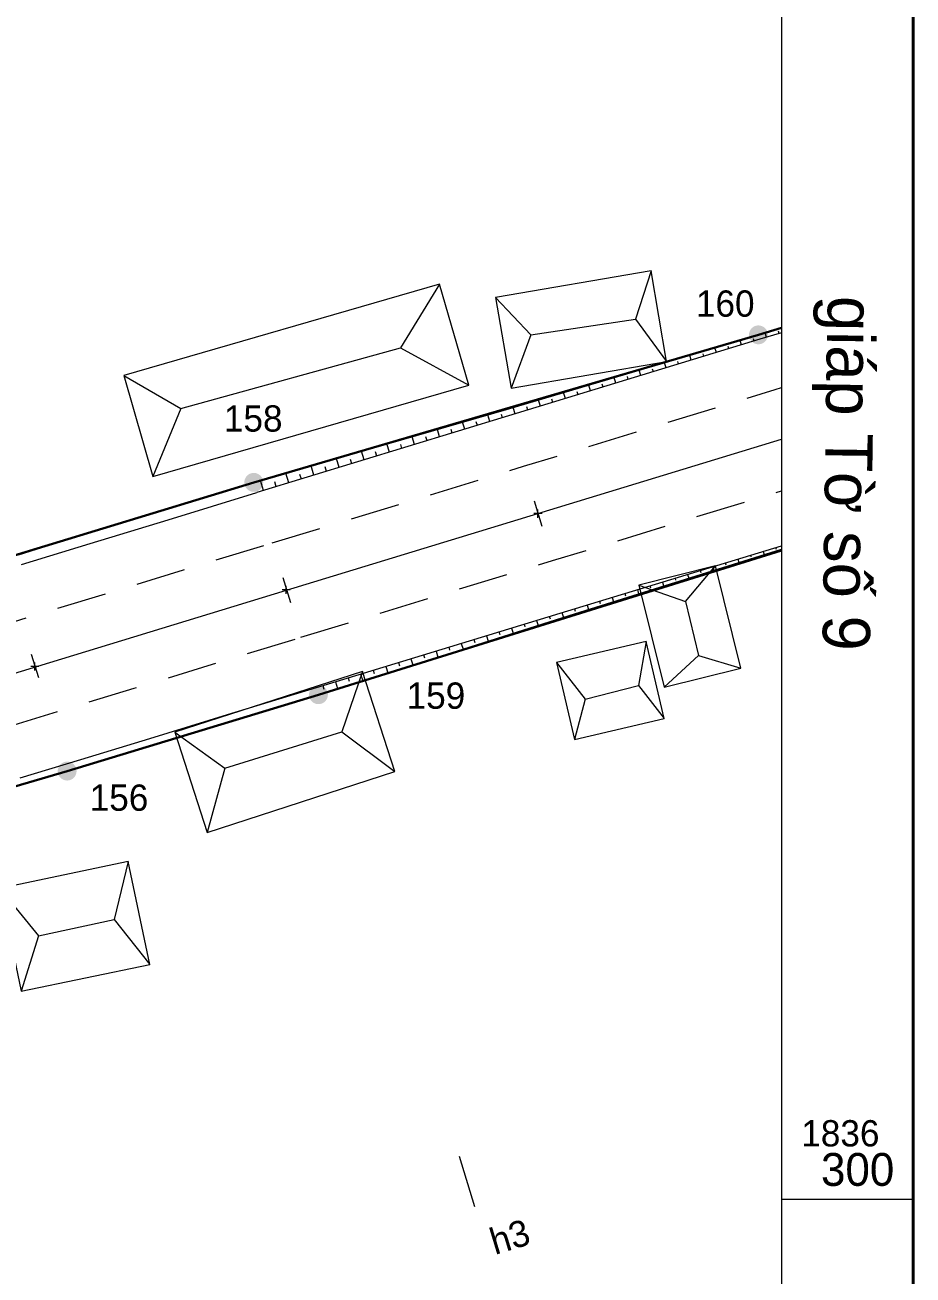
# Model space of a CAD drawing. Header units: metres. Extents: x 535413 to 535809, y 1836230 to 1836506.
# Drawn here: x 535741.7 to 535809.2, y 1836294.2 to 1836389.3 of the extents above; entities that cross this region are included whole.
import ezdxf
from ezdxf.enums import TextEntityAlignment as Align

# ---------------------------------------------------------------- set-up
doc = ezdxf.new("R2010")
doc.units = ezdxf.units.M
doc.header["$MEASUREMENT"] = 0
doc.linetypes.add('DGN Style 2', pattern=[6.2979, 3.77874, -2.51916])
doc.layers.get('0').update_dxf_attribs({"color": 1})
for name, color, linetype, lineweight in [('Level 2', 1, 'Continuous', 0), ('Level 3', 1, 'Continuous', 0), ('Level 4', 1, 'Continuous', 0), ('Level 44', 1, 'Continuous', 0), ('Level 5', 1, 'Continuous', 0), ('Level 62', 1, 'Continuous', 0), ('Level 63', 1, 'Continuous', 0), ('Level 8', 1, 'Continuous', 0), ('Level 9', 1, 'Continuous', 0)]:
    doc.layers.add(name, color=color, linetype=linetype, lineweight=lineweight)
doc.styles.add('Style-CHAR_FAST_FONT', font='CHAR_FAST_FONT.shx')

# ---------------------------------------------------------------- blocks, each defined once
blk = doc.blocks.new('DDCT_1')
at = {"color": 0, "linetype": 'Continuous', "lineweight": 0}
for p, q in [((6.2, 0), (-6.2, 0)), ((0, -6.2), (0, 6.2))]:
    blk.add_line(p, q, dxfattribs=at)
blk = doc.blocks.new('*U40')
at = {"layer": 'Level 44', "color": 7, "linetype": 'Continuous', "lineweight": 0}
blk.add_line((-4.704, -0.541), (4.53, 0.861), dxfattribs=at)
at = {"layer": 'Level 44', "color": 7, "linetype": 'Continuous', "lineweight": 0, "flags": 128}
blk.add_lwpolyline([(6.759, 5.155), (-8.041, 2.736), (-6.751, -5.166), (8.051, -2.738)], close=True, dxfattribs=at)
for points in [[(6.759, 5.155), (4.53, 0.861), (8.051, -2.738)], [(-8.041, 2.736), (-4.704, -0.541), (-6.751, -5.166)]]:
    blk.add_lwpolyline(points, dxfattribs=at)

msp = doc.modelspace()

# ---------------------------------------------------------------- hatches: boundary and pattern name
at = {"layer": 'Level 4', "linetype": 'Continuous', "lineweight": 0}
h = msp.add_hatch(color=7, dxfattribs=at)
edge = h.paths.add_edge_path()
edge.add_arc((535797.46, 1836365.73), 0.719, 270, 630)
h = msp.add_hatch(color=7, dxfattribs=at)
edge = h.paths.add_edge_path()
edge.add_arc((535759.07, 1836354.51), 0.719, 270, 630)
h = msp.add_hatch(color=7, dxfattribs=at)
edge = h.paths.add_edge_path()
edge.add_arc((535763.99, 1836338.36), 0.719, 270, 630)
h = msp.add_hatch(color=7, dxfattribs=at)
edge = h.paths.add_edge_path()
edge.add_arc((535744.87, 1836332.55), 0.719, 270, 630)

# ---------------------------------------------------------------- linework, layer by layer
at = {"layer": 'Level 2', "color": 7, "linetype": 'Continuous', "lineweight": 0}
for p, q in [((535798.08, 1836365.55), (535797.98, 1836365.89)), ((535799.04, 1836365.84), (535798.99, 1836366.01)), ((535796.17, 1836364.97), (535796.07, 1836365.31)), ((535797.13, 1836365.26), (535797.08, 1836365.43)), ((535792.35, 1836363.8), (535792.23, 1836364.18)), ((535793.3, 1836364.09), (535793.25, 1836364.28)), ((535794.26, 1836364.38), (535794.15, 1836364.75)), ((535795.21, 1836364.67), (535795.16, 1836364.85)), ((535788.52, 1836362.63), (535788.39, 1836363.04)), ((535789.48, 1836362.92), (535789.41, 1836363.13)), ((535790.43, 1836363.22), (535790.31, 1836363.61)), ((535791.39, 1836363.51), (535791.33, 1836363.7)), ((535786.61, 1836362.05), (535786.48, 1836362.48)), ((535787.56, 1836362.34), (535787.5, 1836362.55)), ((535782.78, 1836360.88), (535782.64, 1836361.34)), ((535783.74, 1836361.17), (535783.67, 1836361.4)), ((535784.69, 1836361.47), (535784.56, 1836361.91)), ((535785.65, 1836361.76), (535785.58, 1836361.98)), ((535778.95, 1836359.72), (535778.8, 1836360.21)), ((535779.91, 1836360.01), (535779.84, 1836360.25)), ((535780.87, 1836360.3), (535780.72, 1836360.77)), ((535781.82, 1836360.59), (535781.75, 1836360.83)), ((535777.04, 1836359.13), (535776.88, 1836359.65)), ((535778, 1836359.43), (535777.92, 1836359.68)), ((535773.21, 1836357.97), (535773.04, 1836358.54)), ((535774.17, 1836358.26), (535774.09, 1836358.54)), ((535775.13, 1836358.55), (535774.96, 1836359.09)), ((535776.08, 1836358.84), (535776, 1836359.11)), ((535769.39, 1836356.8), (535769.2, 1836357.43)), ((535770.34, 1836357.09), (535770.25, 1836357.4)), ((535771.3, 1836357.38), (535771.12, 1836357.98)), ((535772.26, 1836357.68), (535772.17, 1836357.97)), ((535767.48, 1836356.22), (535767.27, 1836356.88)), ((535768.43, 1836356.51), (535768.33, 1836356.83)), ((535763.65, 1836355.05), (535763.43, 1836355.77)), ((535764.61, 1836355.34), (535764.5, 1836355.69)), ((535765.56, 1836355.63), (535765.35, 1836356.32)), ((535766.52, 1836355.93), (535766.42, 1836356.26)), ((535759.82, 1836353.88), (535759.59, 1836354.66)), ((535760.78, 1836354.18), (535760.66, 1836354.55)), ((535761.74, 1836354.47), (535761.51, 1836355.21)), ((535762.69, 1836354.76), (535762.58, 1836355.12)), ((535780.4, 1836353.1), (535780.99, 1836351.19)), ((535796.85, 1836348.97), (535796.89, 1836348.84)), ((535797.81, 1836349.26), (535797.89, 1836349.02)), ((535798.77, 1836349.55), (535798.8, 1836349.44)), ((535793.99, 1836348.1), (535794.07, 1836347.82)), ((535794.94, 1836348.39), (535794.98, 1836348.25)), ((535795.9, 1836348.68), (535795.98, 1836348.42)), ((535761.27, 1836347.27), (535761.86, 1836345.36)), ((535761.27, 1836347.27), (535761.86, 1836345.36)), ((535790.16, 1836346.93), (535790.25, 1836346.63)), ((535791.12, 1836347.22), (535791.16, 1836347.07)), ((535792.07, 1836347.51), (535792.16, 1836347.22)), ((535793.03, 1836347.8), (535793.07, 1836347.66)), ((535787.29, 1836346.05), (535787.34, 1836345.89)), ((535788.25, 1836346.35), (535788.34, 1836346.03)), ((535789.2, 1836346.64), (535789.25, 1836346.48)), ((535784.42, 1836345.18), (535784.53, 1836344.83)), ((535785.38, 1836345.47), (535785.43, 1836345.3)), ((535786.33, 1836345.76), (535786.43, 1836345.43)), ((535780.59, 1836344.01), (535780.71, 1836343.63)), ((535781.55, 1836344.3), (535781.61, 1836344.12)), ((535782.51, 1836344.6), (535782.62, 1836344.23)), ((535783.46, 1836344.89), (535783.52, 1836344.71)), ((535777.72, 1836343.14), (535777.79, 1836342.93)), ((535778.68, 1836343.43), (535778.8, 1836343.03)), ((535779.64, 1836343.72), (535779.7, 1836343.53)), ((535774.85, 1836342.26), (535774.99, 1836341.83)), ((535775.81, 1836342.55), (535775.88, 1836342.34)), ((535776.77, 1836342.85), (535776.89, 1836342.43)), ((535742.14, 1836341.44), (535742.68, 1836339.68)), ((535771.98, 1836341.39), (535772.06, 1836341.16)), ((535772.94, 1836341.68), (535773.08, 1836341.22)), ((535773.9, 1836341.97), (535773.97, 1836341.75)), ((535768.16, 1836340.22), (535768.24, 1836339.97)), ((535769.12, 1836340.51), (535769.27, 1836340.02)), ((535770.07, 1836340.8), (535770.15, 1836340.56)), ((535771.03, 1836341.1), (535771.17, 1836340.62)), ((535765.29, 1836339.35), (535765.45, 1836338.82)), ((535766.25, 1836339.64), (535766.32, 1836339.38)), ((535767.2, 1836339.93), (535767.36, 1836339.42)), ((535764.33, 1836339.05), (535764.41, 1836338.79)), ((535774.69, 1836303.27), (535775.86, 1836299.44))]:
    msp.add_line(p, q, dxfattribs=at)
at = {"layer": 'Level 2', "color": 7, "linetype": 'Continuous', "lineweight": 0, "flags": 128}
for points in [[(535759.07, 1836354.51), (535778.29, 1836360.05), (535797.46, 1836365.73), (535799.22, 1836366.27)], [(535799.22, 1836365.89), (535797.57, 1836365.39), (535778.44, 1836359.56), (535759.31, 1836353.73)], [(535741.17, 1836349.01), (535746.39, 1836350.64), (535752.32, 1836352.47), (535759.07, 1836354.51)], [(535741.4, 1836348.27), (535746.63, 1836349.86), (535752.56, 1836351.67), (535759.31, 1836353.73)], [(535763.83, 1836338.9), (535782.96, 1836344.73), (535799.22, 1836349.69)], [(535763.99, 1836338.36), (535783.07, 1836344.38), (535799.22, 1836349.43)], [(535741.31, 1836332.04), (535745.92, 1836333.44), (535751.15, 1836335.04), (535757.08, 1836336.85), (535763.83, 1836338.9)], [(535741.46, 1836331.52), (535746.08, 1836332.91), (535751.31, 1836334.5), (535757.25, 1836336.3), (535763.99, 1836338.36)]]:
    msp.add_lwpolyline(points, dxfattribs=at)
at = {"layer": 'Level 2', "color": 7, "linetype": 'Continuous', "lineweight": 0}
for p in [(535761.57, 1836346.31), (535761.57, 1836346.31), (535742.44, 1836340.48), (535742.44, 1836340.48)]:
    msp.add_point(p, dxfattribs=at)
at = {"layer": 'Level 3', "color": 7, "linetype": 'Continuous', "lineweight": 0}
for p, q in [((535761.57, 1836346.31), (535799.22, 1836357.79)), ((535691.53, 1836324.96), (535761.57, 1836346.31))]:
    msp.add_line(p, q, dxfattribs=at)
at = {"layer": 'Level 44', "color": 7, "linetype": 'Continuous', "lineweight": 0}
for p, q in [((535780.15, 1836365.72), (535788.1, 1836366.92)), ((535753.53, 1836360.13), (535770.24, 1836364.75)), ((535791.9, 1836345.45), (535792.9, 1836341.34)), ((535784.27, 1836338.02), (535788.33, 1836339.07)), ((535742.68, 1836320.01), (535748.45, 1836321.27))]:
    msp.add_line(p, q, dxfattribs=at)
at = {"layer": 'Level 44', "color": 7, "linetype": 'Continuous', "lineweight": 0, "flags": 128}
for points in [[(535778.65, 1836361.68), (535790.47, 1836363.71), (535789.29, 1836370.61), (535777.46, 1836368.57)], [(535751.4, 1836354.96), (535775.42, 1836361.9), (535773.2, 1836369.58), (535749.18, 1836362.65)], [(535790.3, 1836338.93), (535796.12, 1836340.38), (535794.19, 1836348.15), (535788.37, 1836346.7)], [(535783.48, 1836334.96), (535790.29, 1836336.56), (535788.92, 1836342.4), (535782.1, 1836340.8)], [(535741.37, 1836315.8), (535751.16, 1836317.85), (535749.52, 1836325.68), (535739.73, 1836323.63)]]:
    msp.add_lwpolyline(points, close=True, dxfattribs=at)
for points in [[(535789.29, 1836370.61), (535788.1, 1836366.92), (535790.47, 1836363.71)], [(535773.2, 1836369.58), (535770.24, 1836364.75), (535775.42, 1836361.9)], [(535777.46, 1836368.57), (535780.15, 1836365.72), (535778.65, 1836361.68)], [(535749.18, 1836362.65), (535753.53, 1836360.13), (535751.4, 1836354.96)], [(535788.37, 1836346.7), (535791.9, 1836345.45), (535794.19, 1836348.15)], [(535788.92, 1836342.4), (535788.33, 1836339.07), (535790.29, 1836336.56)], [(535790.3, 1836338.93), (535792.9, 1836341.34), (535796.12, 1836340.38)], [(535782.1, 1836340.8), (535784.27, 1836338.02), (535783.48, 1836334.96)], [(535749.52, 1836325.68), (535748.45, 1836321.27), (535751.16, 1836317.85)], [(535739.73, 1836323.63), (535742.68, 1836320.01), (535741.37, 1836315.8)]]:
    msp.add_lwpolyline(points, dxfattribs=at)
at = {"layer": 'Level 5', "color": 7, "linetype": 'Continuous', "lineweight": 30}
for p, q in [((535799.22, 1836366.27), (535797.46, 1836365.73)), ((535797.46, 1836365.73), (535759.07, 1836354.51)), ((535759.07, 1836354.51), (535739.94, 1836348.68)), ((535763.99, 1836338.36), (535799.22, 1836349.32)), ((535744.87, 1836332.55), (535763.99, 1836338.36)), ((535697.58, 1836318.68), (535744.87, 1836332.55))]:
    msp.add_line(p, q, dxfattribs=at)
at = {"layer": 'Level 62', "color": 7, "linetype": 'Continuous', "lineweight": 0, "flags": 128}
msp.add_lwpolyline([(535422.51, 1836496.29), (535799.22, 1836496.29), (535799.22, 1836240.11), (535422.51, 1836240.11)], close=True, dxfattribs=at)
at = {"layer": 'Level 63', "color": 7, "linetype": 'Continuous', "lineweight": 0}
msp.add_line((535799.22, 1836300), (535809.22, 1836300), dxfattribs=at)
at = {"layer": 'Level 63', "color": 7, "linetype": 'Continuous', "lineweight": 40, "flags": 128}
msp.add_lwpolyline([(535412.51, 1836230.11), (535412.51, 1836506.29), (535809.22, 1836506.29), (535809.22, 1836230.11)], close=True, dxfattribs=at)
at = {"layer": 'Level 63', "color": 7, "linetype": 'Continuous', "lineweight": 13, "flags": 128}
msp.add_lwpolyline([(535422.51, 1836240.11), (535422.51, 1836496.29), (535799.22, 1836496.29), (535799.22, 1836240.11)], close=True, dxfattribs=at)
at = {"layer": 'Level 8', "color": 7, "linetype": 'DGN Style 2', "lineweight": 0, "flags": 128}
for points in [[(535760.47, 1836349.9), (535779.6, 1836355.73), (535798.73, 1836361.57), (535799.22, 1836361.72)], [(535762.66, 1836342.73), (535781.79, 1836348.56), (535799.22, 1836353.87)], [(535640.41, 1836333.27), (535641.1, 1836332.94), (535642.31, 1836332.38), (535643.49, 1836331.88), (535644.65, 1836331.41), (535645.81, 1836330.97), (535646.96, 1836330.56), (535648.11, 1836330.18), (535649.29, 1836329.82), (535650.49, 1836329.47), (535651.71, 1836329.14), (535652.97, 1836328.83), (535654.26, 1836328.54), (535655.59, 1836328.27), (535656.97, 1836328.02), (535658.39, 1836327.8), (535659.86, 1836327.6), (535661.38, 1836327.42), (535662.96, 1836327.27), (535664.59, 1836327.16), (535666.28, 1836327.08), (535668.02, 1836327.03), (535669.81, 1836327.03), (535671.67, 1836327.07), (535673.57, 1836327.15), (535675.54, 1836327.29), (535677.54, 1836327.46), (535679.57, 1836327.68), (535681.6, 1836327.94), (535683.63, 1836328.22), (535685.64, 1836328.53), (535687.61, 1836328.87), (535689.52, 1836329.22), (535691.37, 1836329.59), (535693.18, 1836329.98), (535694.95, 1836330.38), (535696.72, 1836330.81), (535698.5, 1836331.26), (535700.31, 1836331.75), (535702.18, 1836332.27), (535704.13, 1836332.82), (535706.18, 1836333.41), (535708.33, 1836334.05), (535710.6, 1836334.72), (535712.98, 1836335.43), (535715.48, 1836336.19), (535718.12, 1836336.99), (535720.89, 1836337.83), (535723.8, 1836338.72), (535726.88, 1836339.66), (535730.21, 1836340.67), (535733.87, 1836341.79), (535737.95, 1836343.04), (535742.57, 1836344.44), (535747.79, 1836346.04), (535753.73, 1836347.85), (535760.47, 1836349.9)], [(535636.84, 1836325.49), (535637.6, 1836325.12), (535638.96, 1836324.5), (535640.28, 1836323.93), (535641.59, 1836323.4), (535642.88, 1836322.91), (535644.17, 1836322.45), (535645.47, 1836322.03), (535646.79, 1836321.62), (535648.14, 1836321.23), (535649.51, 1836320.86), (535650.92, 1836320.51), (535652.37, 1836320.19), (535653.87, 1836319.88), (535655.41, 1836319.6), (535657.01, 1836319.35), (535658.66, 1836319.12), (535660.37, 1836318.93), (535662.14, 1836318.76), (535663.97, 1836318.64), (535665.86, 1836318.55), (535667.81, 1836318.51), (535669.82, 1836318.53), (535671.89, 1836318.6), (535674.02, 1836318.72), (535676.21, 1836318.92), (535678.44, 1836319.16), (535680.69, 1836319.46), (535682.94, 1836319.8), (535685.17, 1836320.18), (535687.36, 1836320.59), (535689.48, 1836321.02), (535691.52, 1836321.46), (535693.47, 1836321.92), (535695.34, 1836322.38), (535697.15, 1836322.86), (535698.94, 1836323.35), (535700.73, 1836323.87), (535702.54, 1836324.41), (535704.41, 1836324.97), (535706.35, 1836325.56), (535708.39, 1836326.18), (535710.53, 1836326.83), (535712.79, 1836327.52), (535715.17, 1836328.25), (535717.67, 1836329.01), (535720.3, 1836329.81), (535723.08, 1836330.66), (535725.99, 1836331.55), (535729.07, 1836332.49), (535732.39, 1836333.5), (535736.05, 1836334.62), (535740.14, 1836335.86), (535744.75, 1836337.27), (535749.98, 1836338.86), (535755.92, 1836340.67), (535762.66, 1836342.73)]]:
    msp.add_lwpolyline(points, dxfattribs=at)
at = {"layer": 'Level 9', "color": 7, "linetype": 'Continuous', "lineweight": 0, "flags": 128}
for points in [[(535759.07, 1836354.51), (535778.29, 1836360.05), (535797.46, 1836365.73), (535799.22, 1836366.27)], [(535741.17, 1836349.01), (535746.39, 1836350.64), (535752.32, 1836352.47), (535759.07, 1836354.51)], [(535763.99, 1836338.36), (535783.07, 1836344.38), (535799.22, 1836349.43)], [(535741.46, 1836331.52), (535746.08, 1836332.91), (535751.31, 1836334.5), (535757.25, 1836336.3), (535763.99, 1836338.36)]]:
    msp.add_lwpolyline(points, dxfattribs=at)

# ---------------------------------------------------------------- block references
at = {"layer": 'Level 2', "color": 7, "linetype": 'Continuous', "lineweight": 0, "xscale": 0.049998, "yscale": 0.049998}
for p in [(535780.69, 1836352.13), (535761.53, 1836346.34), (535742.41, 1836340.51)]:
    msp.add_blockref('DDCT_1', p, dxfattribs=at)
at = {"layer": 'Level 44', "color": 7, "linetype": 'Continuous', "lineweight": 0, "xscale": 1.000000931907025, "yscale": 1.000000931907025, "zscale": 1.000000931907025, "rotation": 8.622546789519209}
msp.add_blockref('*U40', (535761.43, 1836334.01), dxfattribs=at)

# ---------------------------------------------------------------- texts
at = {"layer": 'Level 2', "color": 7, "linetype": 'Continuous', "lineweight": 0, "insert": (535776.828, 1836297.654), "char_height": 2, "attachment_point": 1, "rotation": 16.95474, "line_spacing_factor": 0.828316, "style": 'Style-CHAR_FAST_FONT'}
msp.add_mtext('h3\\P', dxfattribs=at)
at = {"layer": 'Level 4', "color": 1, "linetype": 'Continuous', "lineweight": 0, "style": 'Style-CHAR_FAST_FONT'}
for s, p in [('160', (535794.936, 1836368.11)), ('158', (535759.026, 1836359.37)), ('159', (535772.926, 1836338.29)), ('156', (535748.816, 1836330.53))]:
    msp.add_text(s, height=2, dxfattribs=at).set_placement(p, align=Align.MIDDLE_CENTER)
at = {"layer": 'Level 63', "color": 7, "linetype": 'Continuous', "lineweight": 0, "style": 'Style-CHAR_FAST_FONT'}
msp.add_text('gi%%184p T%%234 s%%232 9', height=3.6, rotation=269.18963, dxfattribs=at).set_placement((535806.124, 1836355.166), align=Align.TOP_CENTER)
for s, height, p in [('1836', 2, (535800.72, 1836304)), ('300', 2.5, (535802.22, 1836301))]:
    msp.add_text(s, height=height, dxfattribs=at).set_placement(p)

doc.saveas('drawing.dxf')
